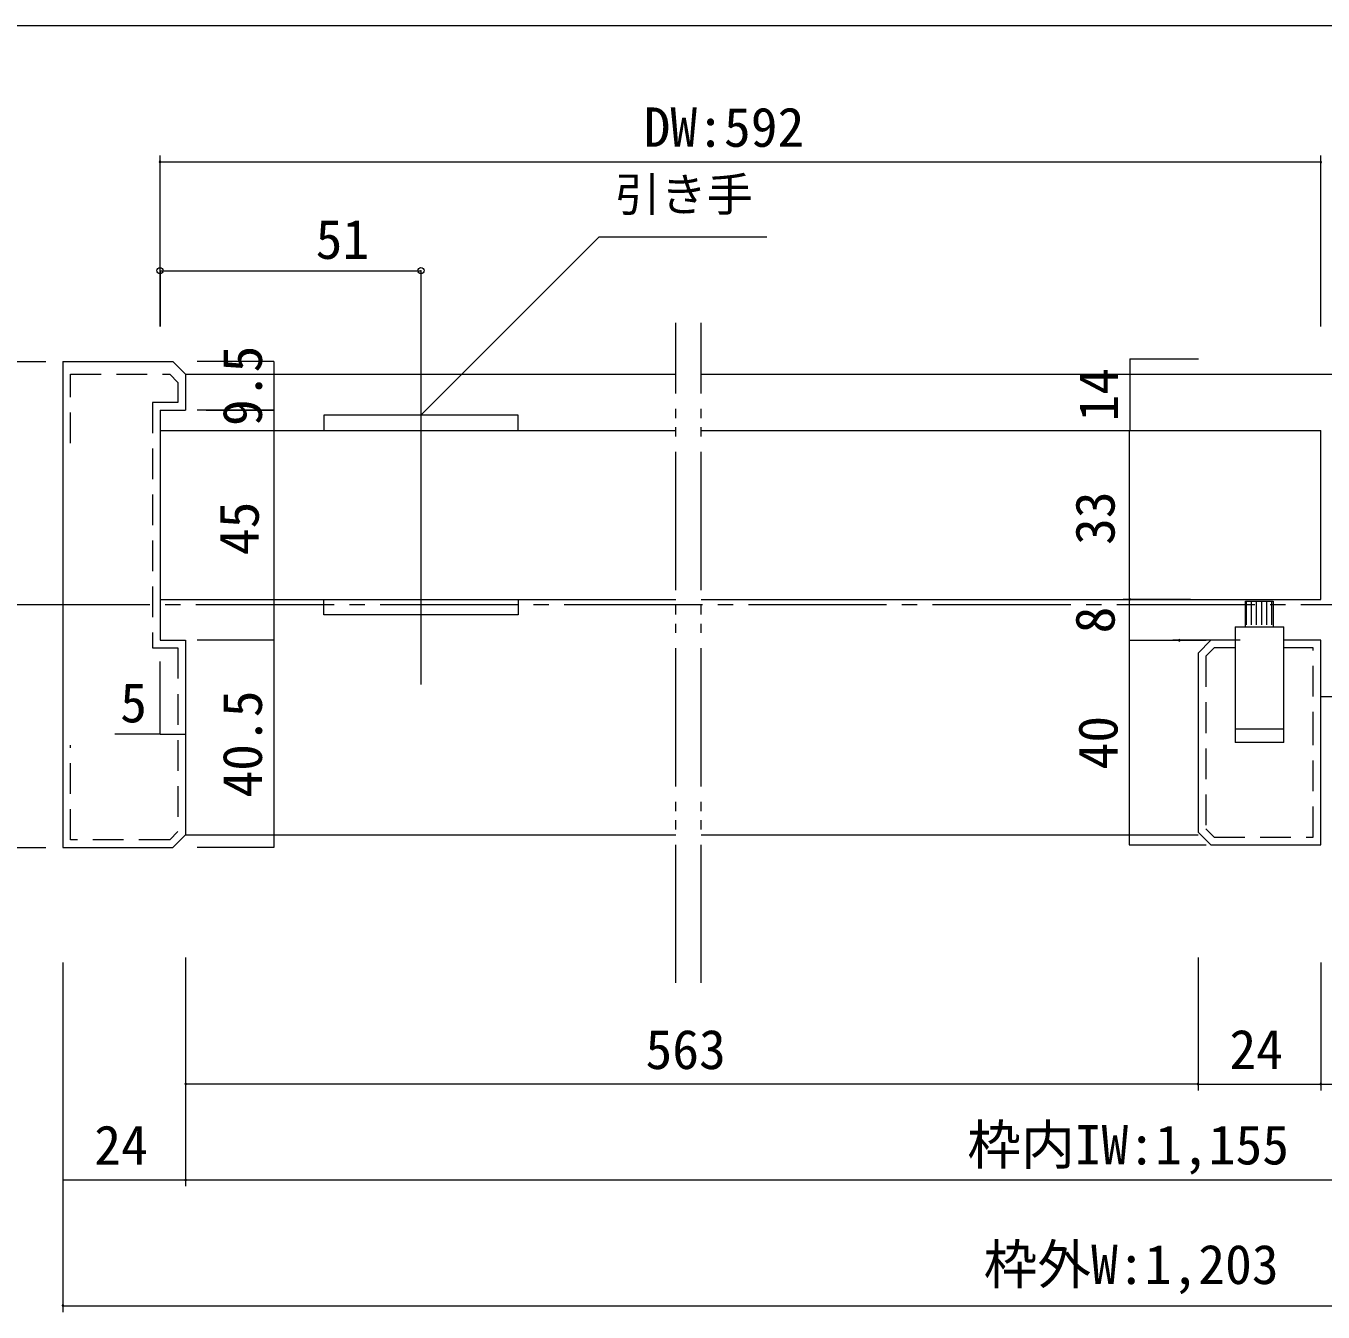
# Model space of a CAD drawing. Units: millimetres on the paper, enlarged 10 times, with parts at other scales. Extents: x -1985 to 2015, y -1370 to 1400.
# Drawn here: x -1501 to -656, y -940 to -102 of the extents above; entities that cross this region are included whole.
import ezdxf
from ezdxf.enums import TextEntityAlignment as Align

# ---------------------------------------------------------------- set-up
doc = ezdxf.new("R2010")
doc.units = ezdxf.units.MM
doc.header["$LTSCALE"] = 10
doc.header["$PDMODE"] = 32
doc.header["$PDSIZE"] = 4
for name, pattern in [('CHAIN2', [12, 9, -1, 1, -1]), ('DOUBLE_CHAIN2', [12.8, 9, -1, 0.6, -0.6, 0.6, -1]), ('USER9', [3, 2, -1])]:
    doc.linetypes.add(name, pattern=pattern)
doc.layers.add('1-1_0', color=7, linetype='Continuous', lineweight=20)
doc.layers.add('2-1', color=7, linetype='Continuous', lineweight=20)
doc.styles.add('ＭＳ ゴシック', font='')
doc.styles.get('ＭＳ ゴシック').set_extended_font_data('MS Gothic')

msp = doc.modelspace()

# ---------------------------------------------------------------- linework, layer by layer
at = {"layer": '1-1_0'}
msp.add_line((395, -102.5), (-1935, -102.5), dxfattribs=at)
msp.add_line((395, -102.5), (-1935, -102.5), dxfattribs=at)
msp.add_line((395, -102.5), (-1935, -102.5), dxfattribs=at)
msp.add_line((395, -102.5), (-1935, -102.5), dxfattribs=at)
at = {"layer": '2-1', "color": 4, "lineweight": 9}
for p, q in [((-1412.89, -191.02), (-1413.94, -191.02)), ((-1413.94, -191.02), (-1412.89, -191.02)), ((-1412.89, -191.02), (-1413.94, -191.02)), ((-1413.94, -191.02), (-1412.89, -191.02)), ((-1412.89, -191.02), (-1413.94, -191.02)), ((-1413.94, -191.02), (-1412.89, -191.02)), ((-1412.89, -191.02), (-1413.94, -191.02)), ((-1413.94, -191.02), (-1412.89, -191.02)), ((-1412.89, -191.02), (-1413.94, -191.02)), ((-1413.94, -191.02), (-1412.89, -191.02)), ((-1412.89, -191.02), (-1413.94, -191.02)), ((-1413.94, -191.02), (-1412.89, -191.02)), ((-1412.89, -191.02), (-1413.94, -191.02)), ((-1413.94, -191.02), (-1412.89, -191.02)), ((-1412.89, -191.02), (-1413.94, -191.02)), ((-1413.94, -191.02), (-1412.89, -191.02)), ((-1412.89, -191.02), (-1413.94, -191.02)), ((-1413.94, -191.02), (-1412.89, -191.02)), ((-1412.89, -191.02), (-1413.94, -191.02)), ((-1413.94, -191.02), (-1412.89, -191.02)), ((-1413.42, -298.2), (-1413.42, -186.86)), ((-1413.42, -191.02), (-657.11, -191.02)), ((-656.59, -191.02), (-657.63, -191.02)), ((-656.59, -191.02), (-657.63, -191.02)), ((-656.59, -191.02), (-657.63, -191.02)), ((-656.59, -191.02), (-657.63, -191.02)), ((-656.59, -191.02), (-657.63, -191.02)), ((-656.59, -191.02), (-657.63, -191.02)), ((-656.59, -191.02), (-657.63, -191.02)), ((-656.59, -191.02), (-657.63, -191.02)), ((-656.59, -191.02), (-657.63, -191.02)), ((-656.59, -191.02), (-657.63, -191.02)), ((-657.11, -298.2), (-657.11, -186.86)), ((-1243.42, -356.05), (-1127.22, -239.85)), ((-1127.22, -239.85), (-1018.05, -239.85)), ((-1413.42, -261.95), (-1243.42, -261.95)), ((-1413.42, -261.95), (-1413.42, -298.2)), ((-1413.42, -261.95), (-1413.42, -298.2)), ((-1413.42, -261.95), (-1413.42, -298.2)), ((-1413.42, -261.95), (-1413.42, -298.2)), ((-1413.42, -261.95), (-1413.42, -298.2)), ((-1413.42, -261.95), (-1413.42, -298.2)), ((-1413.42, -261.95), (-1413.42, -298.2)), ((-1243.42, -261.95), (-1243.42, -531.52)), ((-1537.8, -321.05), (-1487.8, -321.05)), ((-1339.34, -321.05), (-1389.34, -321.05)), ((-1339.34, -321.05), (-1339.34, -352.72)), ((-781.47, -319.38), (-781.47, -366.05)), ((-781.47, -319.38), (-736.81, -319.38)), ((-1339.34, -352.72), (-1389.34, -352.72)), ((-1383.42, -352.72), (-1339.34, -352.72)), ((-1383.42, -352.72), (-1339.34, -352.72)), ((-1339.34, -352.72), (-1339.34, -502.72)), ((-781.68, -476.05), (-781.68, -366.05)), ((-742.11, -476.05), (-785.85, -476.05)), ((-742.11, -476.05), (-785.85, -476.05)), ((-781.68, -476.57), (-781.68, -475.53)), ((-781.68, -475.53), (-781.68, -476.57)), ((-781.68, -502.72), (-781.68, -476.05)), ((-1339.35, -502.72), (-1389.35, -502.72)), ((-1339.35, -502.72), (-1339.35, -637.72)), ((-781.89, -502.72), (-731.89, -502.72)), ((-781.89, -502.72), (-781.89, -636.05)), ((-709.71, -502.72), (-753.45, -502.72)), ((-709.71, -502.72), (-753.45, -502.72)), ((-749.28, -503.24), (-749.28, -502.2)), ((-749.28, -502.2), (-749.28, -503.24)), ((-1413.42, -563.88), (-1413.42, -516.6)), ((-1413.42, -563.88), (-1442.9, -563.88)), ((-1413.42, -563.88), (-1396.75, -563.88)), ((-1339.35, -637.72), (-1389.35, -637.72)), ((-781.89, -636.05), (-731.89, -636.05)), ((-1396.75, -709.38), (-1396.75, -858.34)), ((-1396.75, -709.38), (-1396.75, -858.34)), ((-1396.75, -709.38), (-1396.75, -795.99)), ((-737.11, -709.38), (-737.11, -795.99)), ((-737.11, -709.38), (-737.11, -795.99)), ((-1476.75, -712.72), (-1476.75, -858.34)), ((-1476.75, -712.72), (-1476.75, -940.35)), ((-657.11, -712.72), (-657.11, -795.99)), ((-657.11, -712.72), (-657.11, -795.99)), ((-1397.27, -791.82), (-1396.23, -791.82)), ((-737.11, -791.82), (-1396.75, -791.82)), ((-736.59, -791.82), (-737.63, -791.82)), ((-737.63, -791.82), (-736.59, -791.82)), ((-737.11, -791.82), (-657.11, -791.82)), ((-657.63, -791.82), (-656.59, -791.82)), ((-656.59, -791.82), (-657.63, -791.82)), ((-657.11, -791.82), (-143.51, -791.82)), ((-1476.75, -854.18), (-1396.75, -854.18)), ((-1396.23, -854.18), (-1397.27, -854.18)), ((-1396.75, -854.18), (-143.51, -854.18)), ((-1477.27, -936.19), (-1476.23, -936.19)), ((-1476.75, -936.19), (-63.51, -936.19))]:
    msp.add_line(p, q, dxfattribs=at)
at = {"layer": '2-1', "linetype": 'DOUBLE_CHAIN2'}
for p, q in [((-1077.42, -725.96), (-1077.42, -295.85)), ((-1060.75, -725.96), (-1060.75, -295.85))]:
    msp.add_line(p, q, dxfattribs=at)
at = {"layer": '2-1'}
for p, q in [((-1476.75, -321.05), (-1405.08, -321.05)), ((-1476.75, -321.05), (-1476.75, -637.72)), ((-1396.75, -329.38), (-1405.08, -321.05)), ((-1396.75, -329.38), (-1077.42, -329.38)), ((-1396.75, -329.38), (-1396.75, -352.72)), ((-1060.75, -329.38), (-409.16, -329.38)), ((-1413.42, -352.72), (-1396.75, -352.72)), ((-1413.42, -352.72), (-1413.42, -502.72)), ((-1180.08, -356.05), (-1306.75, -356.05)), ((-1306.75, -356.05), (-1306.75, -366.05)), ((-1180.08, -366.05), (-1180.08, -356.05)), ((-1413.42, -366.05), (-1077.42, -366.05)), ((-1413.42, -367.72), (-1413.42, -477.72)), ((-1060.75, -366.05), (-657.11, -366.05)), ((-1413.42, -476.05), (-1077.42, -476.05)), ((-1306.75, -486.05), (-1306.75, -476.05)), ((-1180.08, -476.05), (-1180.08, -486.05)), ((-706.16, -477.15), (-688.06, -477.15)), ((-706.16, -493.95), (-706.16, -477.15)), ((-705.6, -492.73), (-705.6, -477.15)), ((-702.27, -492.73), (-702.27, -477.15)), ((-698.93, -492.73), (-698.93, -477.15)), ((-695.6, -492.73), (-695.6, -477.15)), ((-692.27, -492.73), (-692.27, -477.15)), ((-688.93, -492.73), (-688.93, -477.15)), ((-688.06, -477.15), (-688.06, -493.95)), ((-1180.08, -486.05), (-1306.75, -486.05)), ((-712.94, -493.95), (-712.94, -560.62)), ((-712.94, -493.95), (-681.28, -493.95)), ((-681.28, -560.62), (-681.28, -493.95)), ((-1413.42, -502.72), (-1396.75, -502.72)), ((-1396.75, -502.72), (-1396.75, -629.38)), ((-737.11, -511.05), (-728.78, -502.72)), ((-712.94, -502.72), (-728.78, -502.72)), ((-712.94, -502.72), (-728.78, -502.72)), ((-712.94, -502.72), (-728.78, -502.72)), ((-712.94, -502.72), (-712.94, -569.38)), ((-657.11, -502.72), (-681.28, -502.72)), ((-657.11, -502.72), (-681.28, -502.72)), ((-681.28, -569.38), (-681.28, -502.72)), ((-657.11, -636.05), (-657.11, -502.72)), ((-737.11, -511.05), (-737.11, -627.72)), ((-657.11, -539.38), (-409.16, -539.38)), ((-681.28, -560.62), (-712.94, -560.62)), ((-681.28, -569.38), (-712.94, -569.38)), ((-1396.75, -629.38), (-1405.08, -637.72)), ((-1396.75, -629.38), (-1077.42, -629.38)), ((-1060.75, -629.38), (-737.11, -629.38)), ((-737.11, -627.72), (-728.78, -636.05)), ((-1476.75, -637.72), (-1405.08, -637.72)), ((-728.78, -636.05), (-657.11, -636.05))]:
    msp.add_line(p, q, dxfattribs=at)
at = {"layer": '2-1', "linetype": 'USER9'}
for p, q in [((-1471.75, -374.41), (-1471.75, -329.41)), ((-1401.75, -334.81), (-1401.75, -347.72)), ((-1401.75, -507.72), (-1401.75, -627.31)), ((-726.71, -507.72), (-732.11, -513.12)), ((-712.94, -507.72), (-726.71, -507.72)), ((-1471.75, -632.72), (-1471.75, -571.05)), ((-1407.15, -632.72), (-1471.75, -632.72)), ((-1401.75, -627.31), (-1407.15, -632.72))]:
    msp.add_line(p, q, dxfattribs=at)
at = {"layer": '2-1', "color": 4, "linetype": 'CHAIN2', "lineweight": 9}
msp.add_line((-1510.08, -479.38), (11.3, -479.38), dxfattribs=at)
at = {"layer": '2-1', "color": 4, "lineweight": 9}
msp.add_lwpolyline([(-1537.8, -321.05), (-1537.8, -637.72), (-1487.8, -637.72)], dxfattribs=at)
at = {"layer": '2-1', "linetype": 'USER9'}
for points in [[(-1471.75, -329.41), (-1407.15, -329.41), (-1401.75, -334.81)], [(-1401.75, -347.72), (-1418.41, -347.72), (-1418.41, -507.72), (-1401.75, -507.72)], [(-732.11, -513.12), (-732.11, -625.65), (-726.71, -631.05), (-662.11, -631.05), (-662.11, -569.38)], [(-662.11, -569.38), (-662.11, -507.72), (-681.28, -507.72)]]:
    msp.add_lwpolyline(points, dxfattribs=at)
at = {"layer": '2-1'}
msp.add_lwpolyline([(-1060.75, -476.05), (-657.11, -476.05), (-657.11, -366.05)], dxfattribs=at)
at = {"layer": '2-1', "color": 4, "lineweight": 9}
for centre, start, end in [((-1413.42, -191.02), 0, 180), ((-1413.42, -191.02), 0, 180), ((-1413.42, -191.02), 0, 180), ((-1413.42, -191.02), 0, 180), ((-1413.42, -191.02), 0, 180), ((-1413.42, -191.02), 0, 180), ((-1413.42, -191.02), 0, 180), ((-1413.42, -191.02), 0, 180), ((-1413.42, -191.02), 0, 180), ((-1413.42, -191.02), 0, 180), ((-1413.42, -191.02), 180, 0), ((-1413.42, -191.02), 180, 0), ((-1413.42, -191.02), 180, 0), ((-1413.42, -191.02), 180, 0), ((-1413.42, -191.02), 180, 0), ((-1413.42, -191.02), 180, 0), ((-1413.42, -191.02), 180, 0), ((-1413.42, -191.02), 180, 0), ((-1413.42, -191.02), 180, 0), ((-1413.42, -191.02), 180, 0), ((-657.11, -191.02), 180, 0), ((-657.11, -191.02), 180, 0), ((-657.11, -191.02), 180, 0), ((-657.11, -191.02), 180, 0), ((-657.11, -191.02), 180, 0), ((-657.11, -191.02), 180, 0), ((-657.11, -191.02), 180, 0), ((-657.11, -191.02), 180, 0), ((-657.11, -191.02), 180, 0), ((-657.11, -191.02), 180, 0), ((-781.68, -476.05), 90, 270), ((-781.68, -476.05), 270, 90), ((-749.28, -502.72), 90, 270), ((-749.28, -502.72), 270, 90), ((-1396.75, -791.82), 0, 180), ((-737.11, -791.82), 0, 180), ((-737.11, -791.82), 180, 0), ((-657.11, -791.82), 0, 180), ((-657.11, -791.82), 180, 0), ((-1396.75, -854.18), 180, 0), ((-1476.75, -936.19), 0, 180)]:
    msp.add_arc(centre, 0.521, start, end, dxfattribs=at)
at = {"layer": '2-1', "color": 4}
for p in [(-1413.42, -261.95), (-1243.42, -261.95)]:
    msp.add_point(p, dxfattribs=at)

# ---------------------------------------------------------------- texts
at = {"layer": '2-1', "style": 'ＭＳ ゴシック'}
for s, height, p in [('DW:592', 25.66, (-1098.37, -188.94)), ('引き手', 21.99, (-1117.22, -229.85)), ('51', 25.66, (-1312.06, -261.95)), ('5', 25.66, (-1439.42, -563.88)), ('563', 25.66, (-1097.15, -789.74)), ('24', 25.66, (-716.67, -789.74)), ('24', 25.66, (-1456.3, -852.09)), ('枠内IW:1,155', 25.66, (-887.46, -851.88)), ('枠外W:1,203', 25.66, (-876.79, -929.8))]:
    msp.add_text(s, height=height, dxfattribs=at).set_placement(p, align=Align.BOTTOM_LEFT)
for s, p in [('9.5', (-1339.34, -363.13)), ('14', (-781.47, -360.22)), ('33', (-783.77, -440.61)), ('45', (-1341.43, -447.27)), ('8', (-783.77, -498.27)), ('40.5', (-1339.35, -605.22)), ('40', (-781.89, -586.88))]:
    msp.add_text(s, height=25.66, rotation=90, dxfattribs=at).set_placement(p, align=Align.BOTTOM_LEFT)

doc.saveas('drawing.dxf')
